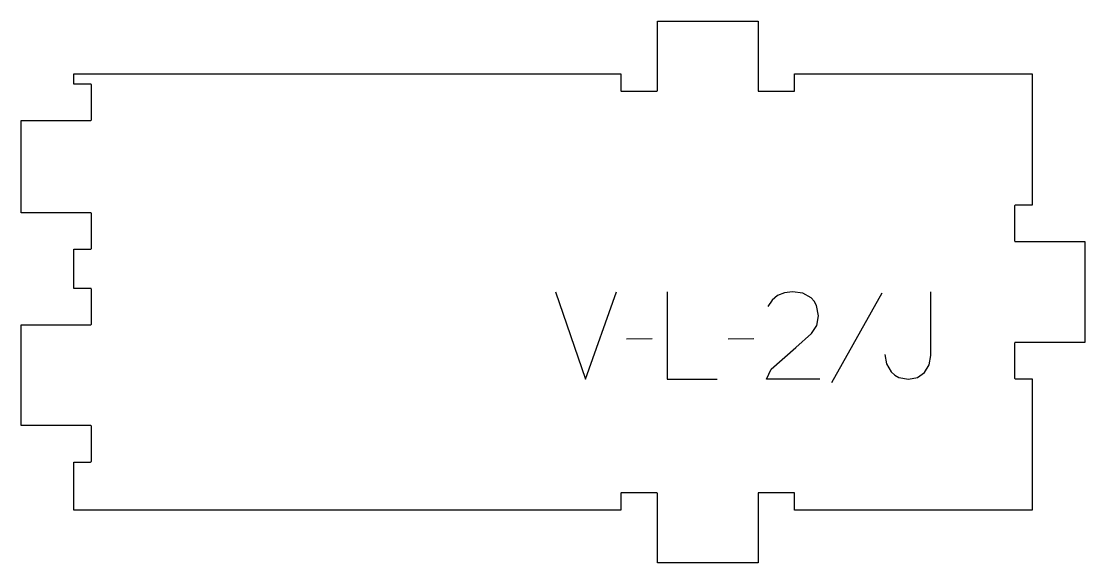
# Model space of a CAD drawing. Header units: millimetres. Extents: x -182 to 183, y -93 to 93.
import ezdxf

# ---------------------------------------------------------------- set-up
doc = ezdxf.new("R2010")
doc.units = ezdxf.units.MM
doc.layers.add('1_ANYTOOL_1MMDEEP_LABELS_S', color=2, linetype='Continuous', true_color=0xffff00)
doc.layers.add('4_ANYTOOL_CUTTHROUGH_OUTSI', color=5, linetype='Continuous', true_color=0x0000ff)

msp = doc.modelspace()

# ---------------------------------------------------------------- linework, layer by layer
at = {"layer": '1_ANYTOOL_1MMDEEP_LABELS_S'}
for p, q in [((113.1, -0.47), (95.91, -31.24)), ((34.41, -16.11), (25.63, -16.2)), ((69.3, -16.11), (60.51, -16.2))]:
    msp.add_line(p, q, dxfattribs=at)
for points in [[(1.29, 0), (11.66, -30), (22.2, 0)], [(39.56, 0), (39.56, -30), (56.66, -30)], [(91.89, -29.96), (73.59, -29.91), (75.15, -26.54), (83.61, -19.07), (89.06, -14.36), (90.82, -11.58), (91.41, -8.23), (90.78, -4.68), (89.99, -3.27), (88.89, -2.1), (86.03, -0.53), (82.5, 0), (79.75, -0.32), (77.42, -1.28), (75.51, -2.87), (74.01, -5.1)], [(114.17, -21.51), (114.72, -24.66), (116.36, -27.43), (117.56, -28.55), (118.93, -29.36), (122.19, -30), (125.29, -29.41), (127.76, -27.64), (129.36, -25.03), (129.9, -21.9), (129.9, 0)]]:
    msp.add_lwpolyline(points, dxfattribs=at)
at = {"layer": '4_ANYTOOL_CUTTHROUGH_OUTSI'}
msp.add_lwpolyline([(-163.66, 74.66), (23.72, 74.66), (23.72, 68.91, 0.414214), (23.97, 68.66), (35.97, 68.66, 0.414214), (36.22, 68.91), (36.22, 92.66), (70.72, 92.66), (70.72, 68.91, 0.414214), (70.97, 68.66), (82.97, 68.66, 0.414214), (83.22, 68.91), (83.22, 74.66), (164.61, 74.66), (164.61, 29.66), (158.86, 29.66, 0.414214), (158.61, 29.41), (158.61, 17.41, 0.414214), (158.86, 17.16), (182.61, 17.16), (182.61, -17.34), (158.86, -17.34, 0.414214), (158.61, -17.59), (158.61, -29.59, 0.414214), (158.86, -29.84), (164.61, -29.84), (164.61, -74.84), (83.22, -74.84), (83.22, -69.09, 0.414214), (82.97, -68.84), (70.97, -68.84, 0.414214), (70.72, -69.09), (70.72, -92.84), (36.22, -92.84), (36.22, -69.09, 0.414214), (35.97, -68.84), (23.97, -68.84, 0.414214), (23.72, -69.09), (23.72, -74.84), (-163.66, -74.84), (-163.66, -58.34), (-157.91, -58.34, 0.414214), (-157.66, -58.09), (-157.66, -46.09, 0.414214), (-157.91, -45.84), (-181.66, -45.84), (-181.66, -11.34), (-157.91, -11.34, 0.414214), (-157.66, -11.09), (-157.66, 0.91, 0.414214), (-157.91, 1.16), (-163.66, 1.16), (-163.66, 14.57), (-157.91, 14.57, 0.414214), (-157.66, 14.82), (-157.66, 26.82, 0.414214), (-157.91, 27.07), (-181.66, 27.07), (-181.66, 58.66), (-157.91, 58.66, 0.414214), (-157.66, 58.91), (-157.66, 70.91, 0.414214), (-157.91, 71.16), (-163.66, 71.16)], format="xyb", close=True, dxfattribs=at)

doc.saveas('drawing.dxf')
